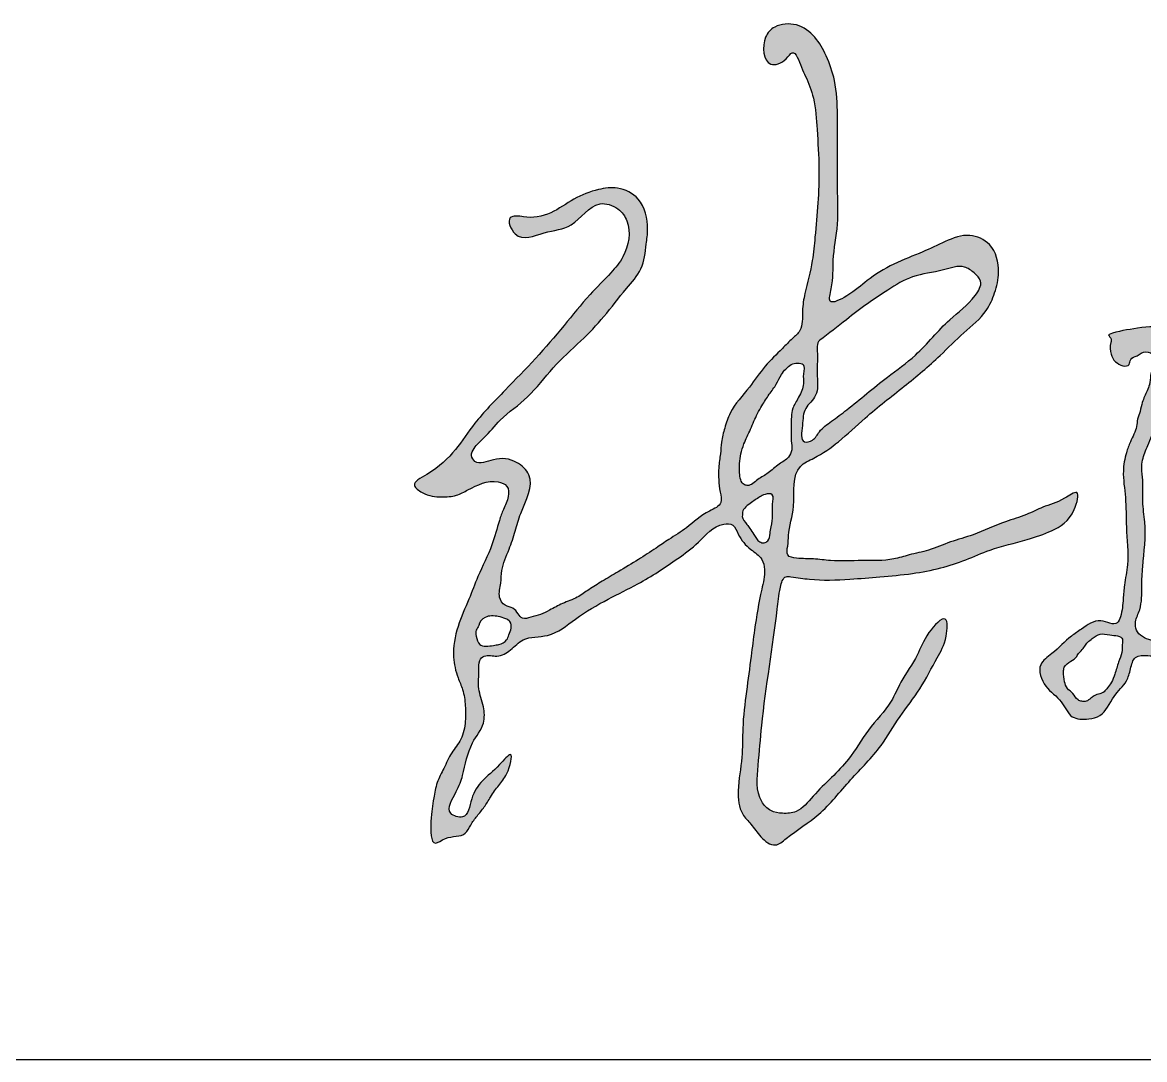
# Model space of a CAD drawing. Extents: x 126592 to 186958, y 280170 to 492839.
# Drawn here: x 183412 to 184319, y 381170 to 382008 of the extents above; entities that cross this region are included whole.
import ezdxf

# ---------------------------------------------------------------- set-up
doc = ezdxf.new("R2010")
doc.units = 0
doc.header["$LTSCALE"] = 1000
doc.header["$MEASUREMENT"] = 0
doc.layers.add('TK', color=126, linetype='Continuous')

# ---------------------------------------------------------------- blocks, each defined once
blk = doc.blocks.new('gfdyrte')
at = {"layer": 'TK', "lineweight": 25}
h = blk.add_hatch(color=1, dxfattribs=at)
edge = h.paths.add_edge_path()
edge.add_spline(control_points=[(385596, -111943.5), (385609.2, -111945.8), (385629.3, -111940.8), (385656.5, -111920.8), (385683.8, -111910.1), (385711.9, -111906.3), (385741.1, -111921.4), (385748.2, -111952.1), (385744.3, -111980.4), (385741.3, -112007.5), (385717, -112033.6), (385694.9, -112064.1), (385664.6, -112095.7), (385630.7, -112125.1), (385603.9, -112162.8), (385569.9, -112185), (385551.3, -112209.1), (385537.3, -112221), (385531.5, -112232.3), (385540, -112245.7), (385562.3, -112234.2), (385586.2, -112237.3), (385613.2, -112262), (385594, -112295.2), (385586.2, -112324.3), (385578.6, -112347.6), (385569.2, -112367.9), (385569.2, -112387.9), (385564.7, -112402.6), (385572.5, -112415.5), (385583.9, -112416.4), (385589.2, -112423.9), (385595, -112432), (385605.9, -112427.8), (385616.7, -112426), (385629.3, -112419.1), (385643.7, -112411.1), (385661, -112405.7), (385675.7, -112394.4), (385692.4, -112384.4), (385712.6, -112372.4), (385734.6, -112359.3), (385754.9, -112346.1), (385774, -112332.9), (385796.8, -112319.1), (385814.1, -112302), (385838.4, -112292.5), (385833.7, -112275.8), (385832.4, -112262.3), (385832.1, -112246.6), (385834.9, -112231.5), (385835.7, -112215.3), (385839.9, -112198.8), (385847.8, -112174.4), (385869.1, -112152.3), (385887.5, -112124.2), (385907, -112106.1), (385920.7, -112091.8), (385935.2, -112079.5), (385933, -112058), (385938, -112030.2), (385946.4, -112000.7), (385950.9, -111950.1), (385955.9, -111897.1), (385951.8, -111840.7), (385950, -111803), (385939.9, -111777.2), (385932.1, -111761.1), (385924.1, -111737.8), (385912.9, -111756.3), (385887.9, -111765.2), (385883.9, -111728.3), (385902, -111709.9), (385928.2, -111708), (385950.6, -111724.7), (385964.3, -111749.7), (385975.2, -111781.5), (385976.7, -111813), (385976.4, -111842.9), (385976.6, -111872.3), (385976, -111909.7), (385978.5, -111952.1), (385969.8, -111994.1), (385972.2, -112021.2), (385963.3, -112052.4), (385994.8, -112036.6), (386012.4, -112019.3), (386044.7, -111999.5), (386077.6, -111987.5), (386106.9, -111973.1), (386135.3, -111961.8), (386166.5, -111976.4), (386174.5, -112008), (386167.7, -112035.1), (386156.1, -112062.5), (386128.5, -112083.8), (386097.3, -112116.1), (386056.6, -112149.9), (386014, -112182.6), (385980.1, -112215.3), (385953.8, -112233.7), (385919.7, -112248.7), (385927.4, -112291.4), (385916.8, -112322.2), (385916.9, -112341.1), (385913.5, -112355.1), (385931.3, -112357.9), (385947.3, -112357.4), (385974.2, -112361.3), (386006.3, -112359.2), (386038.8, -112360.8), (386064.8, -112352.2), (386088.4, -112347.8), (386113.3, -112336.5), (386145.4, -112328.2), (386175, -112313.6), (386204, -112305.7), (386227.6, -112293.1), (386246.2, -112289.4), (386271.9, -112270.5), (386262.3, -112309.7), (386238.8, -112323.5), (386201.6, -112336.9), (386165.8, -112344.1), (386132.1, -112359.6), (386100.8, -112369.6), (386065.9, -112376.6), (386029, -112379.4), (385987.7, -112383.2), (385950.8, -112384.3), (385926.3, -112380.3), (385910.7, -112378.4), (385905.7, -112398), (385900, -112453.6), (385886.6, -112529.9), (385880.9, -112605.7), (385876.7, -112644.8), (385894.8, -112664.2), (385910.6, -112666.7), (385931.2, -112665.2), (385954.2, -112634.9), (385988.4, -112607.8), (386012.7, -112563.6), (386040.1, -112536.7), (386054.2, -112503.4), (386074.3, -112476.4), (386082, -112450.8), (386110.9, -112420), (386109.1, -112457.7), (386095.1, -112480.7), (386077.8, -112516), (386051.3, -112548.3), (386028.4, -112589.2), (385991.4, -112624.9), (385957.3, -112668.4), (385924, -112688), (385900.1, -112708.9), (385882.2, -112694.8), (385873.2, -112680), (385857.2, -112664.6), (385854.8, -112634.1), (385862, -112600.4), (385860.9, -112559.8), (385865.9, -112519), (385871.6, -112479.4), (385876.5, -112438), (385882.4, -112403), (385889.6, -112374.8), (385885.6, -112355.9), (385869.1, -112345.8), (385857.1, -112332.6), (385851.8, -112315.1), (385828, -112315.3), (385810.2, -112337.7), (385776.4, -112362.5), (385740.2, -112386.5), (385696.6, -112406.9), (385660.8, -112428.2), (385630, -112454.2), (385597.1, -112451), (385581.4, -112468.3), (385565.4, -112478.4), (385550.4, -112472.5), (385541.3, -112481.8), (385542.7, -112496.3), (385540, -112515.2), (385548.5, -112535.6), (385549.7, -112560.1), (385529.1, -112583.4), (385524.8, -112614.8), (385515.6, -112640.5), (385498.7, -112665.7), (385529.1, -112675.2), (385531.4, -112646), (385546.6, -112624.5), (385563, -112612.9), (385585.7, -112585.2), (385577.6, -112619.5), (385566.1, -112631.5), (385556.6, -112645.5), (385549.1, -112658.6), (385539.8, -112669.1), (385532.2, -112679.4), (385524.4, -112696.1), (385505.2, -112691.9), (385483.4, -112709.5), (385483.5, -112671.1), (385486.5, -112651.4), (385490.7, -112628.5), (385500.1, -112611.2), (385507.9, -112592.6), (385522.2, -112576.4), (385526.2, -112555.7), (385525.9, -112535.4), (385523.6, -112517.4), (385515, -112498.9), (385509, -112472.9), (385515.1, -112439.6), (385529.7, -112408.7), (385541.9, -112375.2), (385557.8, -112344.7), (385565, -112316.5), (385571.6, -112296.9), (385578.5, -112284.5), (385578.2, -112268.5), (385555.9, -112260.5), (385535.2, -112270.6), (385514.5, -112282.1), (385494.6, -112283.5), (385477.8, -112281.3), (385457.3, -112266.9), (385507.8, -112242), (385527.1, -112200.9), (385586.7, -112140.8), (385633.8, -112090.6), (385673.2, -112040), (385699.6, -112014.6), (385722, -111988), (385728, -111955.1), (385711, -111931.2), (385679.9, -111921.8), (385658.4, -111958.3), (385621.7, -111960), (385587.6, -111976.7), (385573.6, -111940.6), (385589.7, -111942.4), (385596, -111943.5)], knot_values=[0, 0, 0, 0, 25.796622, 50.950846, 75.584267, 93.487858, 115.169587, 144.601179, 158.681262, 182.18713, 205.223674, 238.564428, 270.135396, 305.924873, 342.344574, 375.817843, 398.377213, 411.872282, 418.914007, 425.142605, 442.486437, 464.320659, 480.550861, 517.450782, 534.734085, 552.756942, 573.741418, 585.509445, 598.701283, 607.903926, 615.673427, 622.765501, 628.631428, 636.308613, 645.618193, 655.205442, 668.812039, 683.838419, 696.528676, 711.361524, 728.892827, 750.906889, 770.627321, 784.849777, 804.792586, 831.27559, 844.619218, 854.403316, 865.790783, 877.367576, 890.391171, 901.214038, 914.734959, 929.641168, 959.898561, 984.154239, 1007.376143, 1020.697525, 1030.70741, 1049.184872, 1065.708917, 1097.166081, 1119.302376, 1183.358979, 1219.963984, 1249.643425, 1271.176014, 1280.622352, 1296.586762, 1304.727022, 1319.899504, 1345.291634, 1358.197741, 1378.441555, 1399.197839, 1419.432113, 1443.695326, 1476.429052, 1491.773438, 1512.871973, 1544.519816, 1578.085682, 1611.870328, 1638.791556, 1650.3398, 1666.425584, 1690.41124, 1719.702958, 1748.933979, 1772.122448, 1795.862102, 1816.035201, 1843.331309, 1862.892162, 1880.912737, 1910.760428, 1941.294348, 1985.519924, 2032.56982, 2065.87278, 2093.547818, 2108.193687, 2145.98072, 2173.767565, 2183.624636, 2191.940644, 2200.794465, 2216.698863, 2232.657077, 2262.16044, 2291.702523, 2306.56464, 2325.278586, 2347.058159, 2369.306018, 2401.893952, 2422.706415, 2439.295827, 2461.349285, 2473.870001, 2489.907374, 2518.804307, 2542.97478, 2579.134833, 2603.575736, 2628.215542, 2655.216587, 2685.627118, 2713.709257, 2751.534016, 2769.080667, 2773.619624, 2784.78348, 2805.418598, 2915.256287, 2952.54822, 2986.479166, 2998.419823, 3009.687986, 3022.469106, 3043.996323, 3091.77325, 3124.557466, 3158.841338, 3178.8539, 3208.388966, 3232.176198, 3251.960771, 3268.020093, 3289.967766, 3322.84784, 3354.940218, 3387.253174, 3430.100861, 3473.92856, 3511.927094, 3523.658866, 3539.161429, 3554.193249, 3566.192684, 3588.540844, 3619.953208, 3646.976286, 3681.747173, 3714.906334, 3739.644558, 3778.223512, 3796.964859, 3806.589031, 3820.334246, 3838.927599, 3848.772668, 3857.260811, 3886.370069, 3910.986501, 3955.027715, 3986.214032, 4022.008422, 4052.280085, 4075.471868, 4090.505953, 4104.485159, 4116.309678, 4122.28006, 4130.762779, 4148.488018, 4165.889402, 4181.082425, 4202.237634, 4234.012368, 4250.31524, 4271.196902, 4282.684227, 4301.560401, 4321.25047, 4343.349264, 4357.094425, 4375.138759, 4388.487322, 4401.835885, 4412.843155, 4423.655124, 4433.960404, 4443.092116, 4462.351376, 4472.555687, 4493.248576, 4515.339898, 4530.081248, 4544.668042, 4561.047429, 4576.266962, 4593.668346, 4608.017336, 4623.420237, 4635.177592, 4655.044959, 4684.052, 4711.326843, 4734.055868, 4766.554543, 4790.358556, 4801.300026, 4814.171281, 4823.76188, 4833.012299, 4862.114734, 4873.961267, 4887.714658, 4906.38311, 4916.344521, 4931.870619, 4997.407113, 5039.313396, 5121.107429, 5158.803272, 5187.140514, 5205.773572, 5239.511745, 5253.486533, 5270.897735, 5304.262041, 5330.507219, 5357.552507, 5373.167067, 5385.556203, 5385.556203, 5385.556203, 5385.556203], degree=3, periodic=0)
edge = h.paths.add_edge_path(flags=16)
edge.add_spline(control_points=[(385955, -112093.1), (385967.9, -112083.1), (385984.1, -112070.4), (386012.3, -112048.8), (386038.5, -112031.4), (386068.2, -112012.8), (386100.3, -112010.8), (386127.5, -112000.1), (386141.9, -112011), (386153.9, -112022.5), (386138.9, -112048), (386107.2, -112069.4), (386076.6, -112109.2), (386039.7, -112135.1), (386012.2, -112157.4), (385990, -112175.9), (385970.5, -112190.5), (385954.8, -112201.4), (385948.7, -112214.5), (385930.7, -112219), (385935, -112194), (385934.7, -112175.3), (385954.3, -112160.2), (385951.8, -112139.4), (385952.2, -112121.7), (385952.2, -112109.6), (385952, -112099.7), (385952.5, -112095), (385955, -112093.1)], knot_values=[0, 0, 0, 0, 31.504236, 56.372474, 79.057818, 105.415639, 134.817353, 154.90739, 165.334883, 175.172483, 189.332622, 222.163809, 268.373337, 301.511896, 326.350137, 350.340892, 368.175768, 383.19816, 393.379006, 400.912599, 416.158923, 432.357013, 447.870842, 465.774901, 476.632022, 489.427914, 493.693185, 499.726673, 499.726673, 499.726673, 499.726673], degree=3, periodic=0)
edge = h.paths.add_edge_path(flags=16)
edge.add_spline(control_points=[(385861.4, -112303.3), (385860.7, -112297.1), (385870.8, -112290.8), (385880.5, -112284), (385888.7, -112279), (385900.9, -112278.2), (385896.8, -112293.1), (385898.5, -112304.8), (385896.9, -112317.2), (385894.4, -112327.2), (385894, -112335.5), (385887.6, -112339.1), (385880.1, -112336.9), (385875.7, -112329), (385870.8, -112321.8), (385866.2, -112314.7), (385860.2, -112308.9), (385861.6, -112304.6), (385861.4, -112303.3)], knot_values=[0, 0, 0, 0, 12.077866, 23.039614, 28.422982, 35.169398, 43.987358, 54.319527, 65.326887, 71.525153, 78.831497, 82.641118, 86.698037, 95.571494, 102.390837, 106.956651, 115.599695, 118.03456, 118.03456, 118.03456, 118.03456], degree=3, periodic=0)
edge = h.paths.add_edge_path(flags=16)
edge.add_spline(control_points=[(385920.6, -112122.5), (385914.9, -112126.2), (385908.8, -112132.7), (385902.5, -112147), (385893.5, -112158.7), (385885.9, -112170.7), (385877.7, -112184.5), (385871.8, -112200.6), (385863.5, -112216.2), (385859.5, -112230.3), (385857.6, -112241.4), (385857.7, -112251.3), (385858.4, -112259.7), (385860.8, -112267.3), (385870.7, -112270.6), (385879.9, -112260.7), (385893.6, -112254.1), (385904.5, -112243), (385917.1, -112236.7), (385922.2, -112225.5), (385919.8, -112212.5), (385921.1, -112195.9), (385919.8, -112176.7), (385930.4, -112161.8), (385936.6, -112147.2), (385934.2, -112134.6), (385938, -112121.7), (385927.4, -112120.4), (385923.2, -112120.8), (385920.6, -112122.5)], knot_values=[0, 0, 0, 0, 13.111578, 23.249664, 34.867554, 47.533761, 55.837649, 71.976686, 87.035308, 96.746056, 105.72932, 112.937965, 119.458675, 125.613669, 129.63389, 141.008996, 152.440568, 165.63377, 176.417114, 183.946392, 192.192012, 206.266016, 222.800127, 234.47297, 247.936013, 257.204254, 265.792834, 271.125026, 277.123713, 277.123713, 277.123713, 277.123713], degree=3, periodic=0)
edge = h.paths.add_edge_path(flags=16)
edge.add_spline(control_points=[(385541.8, -112438.6), (385542.3, -112433.6), (385550.1, -112426.6), (385563.6, -112426.7), (385573.5, -112429.7), (385580.9, -112433.6), (385581.9, -112442.3), (385578.4, -112449.1), (385576, -112457.9), (385567.5, -112461.7), (385556.8, -112463.1), (385542.1, -112465.6), (385538.8, -112452.8), (385537.4, -112444), (385541.6, -112441.2), (385541.8, -112438.6)], knot_values=[0, 0, 0, 0, 9.618659, 21.974356, 29.199801, 33.950973, 40.077277, 46.726423, 51.972506, 60.322079, 65.510334, 78.465647, 86.946004, 92.352439, 97.459299, 97.459299, 97.459299, 97.459299], degree=3, periodic=0)
h = blk.add_hatch(color=1, dxfattribs=at)
edge = h.paths.add_edge_path(flags=16)
edge.add_spline(control_points=[(386259.4, -112481.7), (386256.3, -112483.6), (386251.1, -112487), (386250, -112496.9), (386251, -112505.6), (386254.4, -112515.5), (386262.6, -112520.5), (386266.1, -112528.5), (386272.7, -112530.7), (386278.6, -112530.8), (386283.1, -112527), (386288.1, -112523), (386293.8, -112521.5), (386300.1, -112519.2), (386304, -112513.5), (386309.3, -112506.9), (386313.4, -112496.1), (386316.4, -112483.9), (386321.9, -112471.3), (386321.3, -112462.2), (386322.5, -112450.5), (386306.8, -112451.1), (386294.9, -112447.1), (386286.1, -112453.7), (386279.8, -112458.4), (386275.8, -112463.9), (386272.5, -112469.2), (386268.2, -112472.6), (386265.8, -112478.2), (386261.9, -112480.1), (386259.4, -112481.7)], knot_values=[0, 0, 0, 0, 10.835565, 16.47834, 28.6918, 37.322787, 46.473312, 56.412009, 61.298118, 66.509311, 73.409753, 78.050635, 85.594607, 91.101944, 97.541725, 105.652369, 116.401292, 131.80245, 143.828313, 156.259393, 159.954723, 176.158144, 187.82759, 198.709649, 206.065722, 211.889638, 218.697579, 224.967031, 227.705969, 236.738185, 236.738185, 236.738185, 236.738185], degree=3, periodic=0)
edge = h.paths.add_edge_path()
edge.add_spline(control_points=[(386305.6, -112085.9), (386316.8, -112082), (386339.5, -112078.4), (386376.4, -112073.4), (386390.5, -112101.6), (386381, -112124), (386383.3, -112146.9), (386372.8, -112165.7), (386367.9, -112181.7), (386360.5, -112199.6), (386355, -112215.6), (386347.3, -112231.9), (386344.1, -112246.4), (386347.6, -112266.1), (386345.2, -112288.1), (386351.5, -112322.9), (386346.9, -112357.3), (386344.6, -112392.5), (386345.9, -112415.8), (386336.8, -112432), (386338.4, -112448.6), (386356.6, -112459), (386378.9, -112456.4), (386401.1, -112465.6), (386425.2, -112470.8), (386447.1, -112482.1), (386474.6, -112495.8), (386500.9, -112502.4), (386525.7, -112515), (386544.7, -112527.2), (386567.2, -112541.5), (386596.9, -112547.7), (386624.4, -112564.3), (386660.6, -112579), (386691.1, -112591.9), (386719.3, -112610.4), (386740.5, -112621.5), (386771.2, -112626.9), (386776.8, -112652.8), (386765.4, -112681.9), (386746.5, -112658.3), (386735.8, -112643.6), (386719.3, -112637.4), (386700.4, -112633.6), (386684.2, -112622), (386664.1, -112613.3), (386641, -112605.2), (386623, -112589.8), (386596.5, -112579.6), (386571.1, -112562.1), (386538.6, -112549.6), (386513.3, -112529.1), (386486.1, -112519.3), (386459.2, -112508.7), (386435.7, -112494.4), (386412.5, -112489.2), (386392.4, -112483.1), (386374.2, -112476.3), (386355.9, -112474.9), (386335.6, -112474.5), (386331.4, -112491.7), (386327.2, -112509.1), (386308.8, -112524), (386300.6, -112548.3), (386279.1, -112552.3), (386257.9, -112552.5), (386248.7, -112527.4), (386227, -112515.3), (386216.9, -112486), (386240.9, -112470.4), (386255, -112454), (386275.1, -112441.3), (386292.3, -112427.2), (386314.7, -112441.2), (386321.4, -112422.9), (386322.6, -112408.2), (386324, -112386.8), (386330.4, -112358.3), (386325.7, -112322.6), (386326.7, -112284.7), (386321.2, -112254.6), (386325.4, -112231.7), (386331.9, -112214), (386339.2, -112201.2), (386339.5, -112188.1), (386343.7, -112178.9), (386345.7, -112166.8), (386350.9, -112156.4), (386355.2, -112145.8), (386355.6, -112135.1), (386358.6, -112124.4), (386362.9, -112111.2), (386349, -112104.6), (386341, -112112.2), (386331, -112114.5), (386330.7, -112127.8), (386312.5, -112121.4), (386307.4, -112109.1), (386306.4, -112098.4), (386309.3, -112090.9), (386304, -112086.4), (386305.6, -112085.9)], knot_values=[0, 0, 0, 0, 35.394672, 72.661593, 94.761572, 114.870663, 143.143479, 160.778311, 178.009502, 193.196649, 219.075151, 228.483571, 247.379933, 262.254555, 288.195106, 313.02381, 367.431629, 390.934133, 419.452606, 435.078602, 445.037749, 466.29924, 488.020582, 512.036947, 536.436537, 562.083872, 585.304805, 628.705038, 642.522958, 668.593331, 696.802944, 721.430142, 758.466542, 792.223837, 838.665725, 857.530208, 892.921858, 911.296112, 944.558049, 958.370548, 986.550427, 999.685165, 1017.381044, 1036.014337, 1058.02915, 1075.724943, 1101.881427, 1130.638715, 1145.572508, 1186.506314, 1222.432835, 1249.167834, 1282.925129, 1308.404905, 1336.040722, 1364.552802, 1379.094468, 1399.380323, 1421.766413, 1436.803614, 1451.731078, 1467.357044, 1491.091772, 1520.251821, 1534.344528, 1554.275457, 1576.811398, 1603.445032, 1630.111662, 1649.334113, 1680.838814, 1695.923769, 1721.403526, 1741.334454, 1749.776486, 1771.754099, 1788.286557, 1813.268609, 1858.990092, 1894.83405, 1927.045933, 1949.58778, 1963.700502, 1983.694305, 1992.474029, 2002.306099, 2013.63859, 2028.962392, 2036.931638, 2047.832006, 2060.48908, 2071.920966, 2083.059656, 2094.607362, 2103.355237, 2109.710585, 2126.542614, 2136.88554, 2151.293515, 2156.391922, 2161.508967, 2161.508967, 2161.508967, 2161.508967], degree=3, periodic=0)
at = {"layer": 'TK'}
blk.add_line((378607.5, -112964.4), (388807.5, -112964.4), dxfattribs=at)
at = {"layer": 'TK', "color": 6}
for points, start_tangent, end_tangent in [([(385596, -111943.5), (385629.1, -111938.6), (385657.2, -111922), (385687, -111910.5), (385710.1, -111908.8), (385735, -111922), (385746.5, -111958.4), (385744.9, -111976.6), (385738.3, -112006.3), (385720.7, -112030.5), (385693.6, -112064.2), (385665.5, -112093.9), (385632.2, -112126.3), (385601, -112161.7), (385567.9, -112189.8), (385548.1, -112211.3), (385536.2, -112224.1), (385533.2, -112232.7), (385537.2, -112239.7), (385559.6, -112237.7), (385587.8, -112241), (385602.6, -112255.9), (385592.8, -112302.7), (385586.1, -112324.1), (385578.6, -112346.2), (385570, -112372), (385568.5, -112387.2), (385567.2, -112404.3), (385573.9, -112414.1), (385583.3, -112417.7), (385589.6, -112424.4), (385595, -112429.8), (385604.9, -112428.5), (385616.5, -112425.3), (385627.7, -112420), (385643.4, -112411.9), (385661.3, -112404.3), (385675.1, -112395.2), (385691.4, -112385), (385710.9, -112373.4), (385735.3, -112358.6), (385756.8, -112344.7), (385772.1, -112334.4), (385793.6, -112320.1), (385821.4, -112299.9), (385835.3, -112289.6), (385834.3, -112276.9), (385832.6, -112262.3), (385832.6, -112247.3), (385834.7, -112230.5), (385836.1, -112216.5), (385839.9, -112199.4), (385846.6, -112181.3), (385869.8, -112149.7), (385888.8, -112124.6), (385909.8, -112103), (385922.1, -112090.9), (385930.9, -112081.4), (385934.1, -112057.6), (385937.1, -112036.4), (385946, -111996.6), (385949.3, -111968.1), (385954.1, -111885.2), (385951.8, -111837.8), (385947.3, -111799.6), (385937.9, -111773.3), (385932.9, -111762.1), (385921.7, -111744.7), (385914.3, -111752.1), (385895.6, -111758.4), (385889.4, -111726), (385900.6, -111713.6), (385926.7, -111711.1), (385949.1, -111726), (385962.8, -111748.4), (385972.8, -111778.3), (385976.5, -111820.5), (385976.5, -111840.4), (385976.5, -111867.8), (385976.5, -111908.8), (385976.5, -111952.3), (385971.5, -111995.9), (385969, -112030.7), (385967.8, -112045.6), (385987.7, -112039.4), (386012.6, -112020.7), (386044.9, -112000.8), (386079.8, -111985.9), (386107.1, -111973.5), (386137, -111966), (386160.6, -111977.2), (386171.8, -112010.8), (386166.9, -112035.6), (386156.9, -112056.8), (386129.5, -112084.1), (386100.9, -112111.5), (386057.4, -112148.8), (386010.1, -112187.3), (385977.7, -112215.9), (385947.9, -112235.8), (385931.7, -112245.8), (385923.2, -112294), (385917.2, -112329.6), (385916.2, -112342.3), (385916.2, -112353.1), (385927, -112357), (385947.6, -112358), (385968.2, -112359.9), (386006.4, -112359.9), (386044.7, -112358), (386063.3, -112353.1), (386086.9, -112347.2), (386113.4, -112337.4), (386140.8, -112328.6), (386180.1, -112312.9), (386205.6, -112304.1), (386225.2, -112295.3), (386251.7, -112284.5), (386266.4, -112277.6), (386263.4, -112298.2), (386236, -112323.7), (386206.5, -112334.5), (386161.4, -112347.2), (386132, -112359), (386101.6, -112368.8), (386067.3, -112375.6), (386028, -112379.5), (385991.7, -112382.5), (385942.7, -112382.5), (385920.1, -112379.5), (385914.3, -112379.5), (385907.4, -112392.3), (385903.5, -112418.8), (385884.8, -112559.9), (385880.4, -112608.1), (385884.8, -112651.9), (385895.7, -112662.8), (385910, -112666.1), (385926.4, -112663.9), (385947.2, -112645.3), (385989.9, -112600.4), (386014, -112565.4), (386041.4, -112530.4), (386053.4, -112507.4), (386073.1, -112474.6), (386087.4, -112447.2), (386107.1, -112430.8), (386108.2, -112451.6), (386097.2, -112477.9), (386076.4, -112515.1), (386052.3, -112549), (386029.3, -112584), (385992.5, -112625.6), (385953.8, -112667.2), (385914.4, -112696.7), (385901.2, -112704.4), (385883.7, -112694.5), (385871.6, -112679.2), (385861.8, -112667.2), (385856.3, -112638.7), (385860.7, -112598.2), (385861.8, -112563.2), (385866.2, -112518.4), (385871.9, -112475.7), (385876, -112443.9), (385884.8, -112394.7), (385888.1, -112370.6), (385884.8, -112358.6), (385871.6, -112346.5), (385856.3, -112327.9), (385849.7, -112317), (385838.8, -112315.9), (385808, -112337.7), (385782.9, -112357.5), (385734.8, -112388.1), (385698.8, -112406.6), (385659.2, -112430.8), (385625.2, -112450.5), (385595.7, -112456), (385580.3, -112468), (385563.9, -112475.7), (385548.6, -112475.7), (385543.1, -112481.1), (385542, -112492.1), (385542, -112515.1), (385547.5, -112537), (385547.5, -112556.7), (385534.4, -112580.7), (385522.3, -112620.1), (385514.6, -112639.8), (385508.1, -112666.1), (385522.3, -112670.5), (385533.3, -112648.6), (385546.4, -112626.7), (385567.2, -112607), (385580.3, -112595), (385576, -112617.9), (385566.1, -112632.2), (385556.3, -112646.4), (385548.6, -112658.4), (385539.8, -112669.4), (385532.2, -112680.3), (385525.6, -112690.2), (385501.5, -112696.7), (385489.5, -112702.2), (385484, -112675.9), (385487.3, -112647.5), (385491.6, -112628.9), (385499.5, -112611.7), (385509.2, -112592.8), (385520.1, -112576.4), (385525.6, -112554.5), (385525.6, -112535.9), (385522.3, -112516.2), (385516.8, -112501.9), (385511.4, -112476.8), (385516.8, -112439.6), (385530, -112406.7), (385540.9, -112379.4), (385557.8, -112340.7), (385566.9, -112311.3), (385571.7, -112297.9), (385577.6, -112282.3), (385576, -112270), (385565.3, -112264.6), (385528.8, -112274.3), (385514.8, -112280.7), (385497.1, -112282.8), (385473.5, -112277.5), (385463.9, -112268.9), (385478.9, -112255.5), (385537.2, -112193.6), (385573.8, -112153.6), (385645.3, -112075.2), (385676.7, -112037.7), (385702.1, -112011.2), (385716.6, -111991.8), (385721.4, -111948.4), (385710.5, -111933.9), (385688.8, -111927.8), (385653.7, -111953.2), (385621.1, -111962.9), (385586.1, -111964.1), (385580, -111944.7), (385596, -111943.5)], (0.984905, -0.173097), (0.984905, -0.173097)), ([(385955, -112093.1), (385987.3, -112068.1), (386013.1, -112048.7), (386037.4, -112032.2), (386067.6, -112016.2), (386104.8, -112007.9), (386130.6, -112004.3), (386142.1, -112011.5), (386149.9, -112021.5), (386143.5, -112038.7), (386112.7, -112068.1), (386070.9, -112111), (386037.1, -112137.6), (386012, -112157.7), (385987.8, -112177.3), (385969.3, -112191.2), (385954.6, -112204), (385946.1, -112214), (385936.5, -112216), (385934, -112196.4), (385938, -112175.8), (385950.1, -112159.7), (385952.1, -112136.6), (385952.1, -112122.5), (385952.1, -112105.9), (385952.1, -112100.4), (385955, -112093.1)], (0.790786, 0.612093), (0.790786, 0.612093)), ([(386305.6, -112085.9), (386340.2, -112078.4), (386377.3, -112082.2), (386387.2, -112101.9), (386383.5, -112121.7), (386380.1, -112149.8), (386373.3, -112166), (386367.4, -112182.2), (386361.9, -112196.4), (386352.6, -112220.5), (386348.9, -112229.2), (386345.2, -112247.7), (386346.4, -112262.5), (386346.4, -112288.4), (386348.9, -112313.1), (386346.4, -112367.5), (386345.2, -112391), (386342.7, -112419.4), (386337.8, -112434.2), (386339, -112444.1), (386356.3, -112456.4), (386378, -112458.2), (386401.1, -112464.8), (386424.5, -112471.7), (386447.8, -112482.4), (386468.8, -112492.3), (386509.6, -112507.1), (386521.9, -112513.3), (386544.2, -112526.8), (386568.9, -112540.4), (386592.4, -112547.8), (386625.8, -112563.9), (386656.7, -112577.5), (386698.7, -112597.3), (386714.8, -112607.1), (386746.9, -112622), (386764.2, -112628.1), (386772.9, -112660.3), (386766.7, -112672.6), (386744.4, -112655.3), (386735.8, -112645.4), (386719.7, -112638), (386701.9, -112632.7), (386682.6, -112622), (386666.6, -112614.6), (386642.6, -112604.1), (386618.4, -112588.6), (386604.8, -112582.4), (386568.9, -112562.7), (386536.8, -112546.6), (386514.5, -112531.8), (386483.6, -112518.2), (386460.1, -112508.3), (386435.4, -112496), (386408.1, -112487.8), (386394.2, -112483.5), (386374.8, -112477.4), (386352.6, -112475), (386337.8, -112477.4), (386331.6, -112491), (386326.6, -112505.8), (386311.8, -112524.4), (386294.5, -112547.8), (386280.9, -112551.6), (386261.1, -112549.1), (386247.7, -112531), (386229, -112512), (386222.8, -112486.1), (386236.4, -112472.5), (386259.9, -112451.5), (386272.3, -112442.9), (386295.7, -112433), (386315.5, -112435.4), (386319.4, -112427.9), (386322.7, -112406.2), (386324.2, -112389.7), (386327.9, -112365), (386326.6, -112319.3), (386325.4, -112283.5), (386322.9, -112251.4), (386326.6, -112229.2), (386331.5, -112215.9), (386338.9, -112197.3), (386340.1, -112188.6), (386343.1, -112179.3), (386345.9, -112168.3), (386351.8, -112154.1), (386354.5, -112146.6), (386356, -112135.8), (386359, -112123.5), (386359.9, -112112.1), (386350, -112107), (386339.5, -112111.8), (386332, -112116.3), (386329.9, -112122.3), (386313.4, -112119), (386308.3, -112110), (386307.7, -112095.7), (386307.7, -112090.6), (386305.6, -112085.9)], (0.945021, 0.327011), (0.945021, 0.327011)), ([(385920.6, -112122.5), (385908.6, -112134.5), (385902.4, -112146.1), (385893.9, -112158.5), (385885, -112172.3), (385879.7, -112181.7), (385871.2, -112200.8), (385863.2, -112218.6), (385859.6, -112230.7), (385857.8, -112242.2), (385857.8, -112251.5), (385858.8, -112259.9), (385862.3, -112267.1), (385867.2, -112268.9), (385880.1, -112261.8), (385892.6, -112253.8), (385905.9, -112243.1), (385917.1, -112234.6), (385921.1, -112225.7), (385920.6, -112215), (385920.6, -112196.8), (385922.4, -112175.4), (385929.5, -112162.1), (385935.3, -112145.6), (385935.3, -112133.6), (385934.9, -112122.5), (385928.2, -112120.7), (385920.6, -112122.5)], (-0.840213, -0.542256), (-0.840213, -0.542256)), ([(385861.4, -112303.3), (385870.7, -112290.7), (385882.5, -112282.8), (385888.8, -112279.7), (385897.5, -112280.1), (385897.9, -112291.5), (385897.9, -112304.9), (385896.3, -112319.1), (385894.8, -112326.9), (385892, -112336), (385887.7, -112338.4), (385882.5, -112337.2), (385875.1, -112328.4), (385870.3, -112321), (385866.9, -112316.1), (385861.2, -112306.5), (385861.4, -112303.3)], (-0.111358, 0.99378), (-0.111358, 0.99378)), ([(385541.8, -112438.6), (385549.6, -112428.8), (385565.6, -112427.7), (385574.5, -112430.4), (385579.6, -112433.9), (385581.2, -112441.7), (385578.4, -112449.9), (385575.7, -112456.1), (385566.3, -112461.5), (385559.7, -112462.7), (385543, -112461.5), (385538.7, -112451.4), (385538.7, -112444.4), (385541.8, -112438.6)], (0.091716, 0.995785), (0.091716, 0.995785)), ([(386259.4, -112481.7), (386251.4, -112489.1), (386250.4, -112494.6), (386251.7, -112506.8), (386255.1, -112514.7), (386261.7, -112521), (386268.1, -112528.7), (386272.6, -112530.4), (386277.8, -112530.3), (386283.7, -112526.6), (386287.4, -112523.8), (386294.5, -112521.2), (386299.5, -112518.9), (386303.7, -112514.1), (386308.4, -112507.4), (386312.6, -112497.6), (386317.2, -112482.8), (386320.9, -112471.4), (386321.7, -112459), (386321.7, -112455.3), (386306.4, -112450), (386294.7, -112449), (386285.3, -112454.3), (386279.6, -112459), (386276.1, -112463.6), (386272, -112469.1), (386267.8, -112473.8), (386266.5, -112476.1), (386259.4, -112481.7)], (-0.840414, -0.541945), (-0.840414, -0.541945))]:
    blk.add_spline(points, degree=3, dxfattribs=dict(at, start_tangent=start_tangent, end_tangent=end_tangent))

msp = doc.modelspace()

# ---------------------------------------------------------------- block references
at = {"xscale": 0.6666666666278616, "yscale": 0.6666666666860692, "zscale": 0.6666666666569654}
msp.add_blockref('gfdyrte', (-73247.07, 456479.59), dxfattribs=at)

doc.saveas('drawing.dxf')
